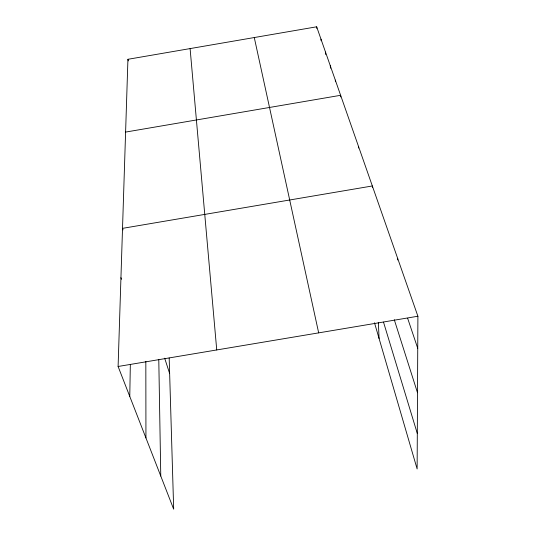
<?xml version="1.0" encoding="UTF-8"?>
<svg xmlns="http://www.w3.org/2000/svg" width="536" height="536" viewBox="0 0 536 536"><rect width="100%" height="100%" fill="white"/><g stroke="black" fill="none" stroke-linecap="round" stroke-linejoin="round"><path stroke-width="0.8" d="M169.182 358.008L173.684 509.2L118.101 366.483L127.93 59.295L316.669 26.8L417.899 316.233L417.129 468.946L374.49 322.773M129.772 396.452L130.328 364.701M125.605 132.084L340.628 95.301L340.742 96.942M118.101 366.483L417.899 316.233M120.942 277.702L121.491 279.283M407.628 318.223L417.738 348.326M123.032 229.917L122.523 228.356L372.339 185.972L372.413 187.613M164.666 358.189L169.644 373.538M394.288 319.731L417.511 392.747M383.508 322.123L417.31 433.503M127.93 59.295L128.359 60.876M254.272 37.54L318.672 332.863M316.669 26.8L316.816 28.435M190.099 48.588L216.738 349.948M320.984 39.128L321.124 40.783M325.513 52.086L325.714 54.531M330.283 65.727L330.478 68.206M335.315 80.112L335.435 81.74M358.497 146.395L358.591 148.05M378.362 322.37L379.073 338.484M397.645 258.339L397.678 259.973M158.79 359.79L160.773 476.055M145.832 361.371L145.939 437.959"/></g></svg>
